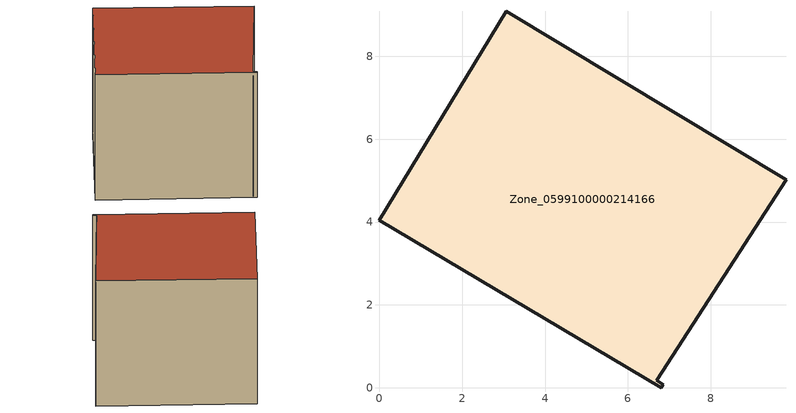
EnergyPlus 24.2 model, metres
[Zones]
Zone_0599100000214166
 floor ground (C_G): 9.82,5.02 6.7,0.18 6.85,0.07 6.81,0 0,4.05 3.06,9.09 z0
 wall outside (C_F): 9.82,5.02 3.06,9.09 0,4.05 6.81,0 6.85,0.07 6.7,0.18 9.82,5.02 z0:7.33
 roof outside (C_R): 6.7,0.18 9.82,5.02 3.06,9.09 0,4.05 6.81,0 6.85,0.07 z7.33
[BUILDING]
Pand.0599100000214166: North Axis=0; Terrain=City; Loads Convergence Tolerance Value=0.04; Temperature Convergence Tolerance Value=0.4; Solar Distribution=FullExterior; Maximum Number of Warmup Days=25; Minimum Number of Warmup Days=1
[Site:Location]
Rotterdam.The.Hague.AP_ZH_NLD Design_Conditions: Latitude=51.96; Longitude=4.45; Time Zone=1; Elevation=-4.5
[SITE:GROUNDTEMPERATURE:BUILDINGSURFACE]
18, 18, 18, 18, 18, 18, 18, 18, 18, 18, 18, 18
[MATERIAL] Thermal Absorptance=0.9; Solar Absorptance=0.7; Visible Absorptance=0.7
Name | Roughness | Thickness | Conductivity | Density | Specific Heat
G.TI.1946-1964 | MediumSmooth | 0.15 | 1 | 540 | 1210
F.TI.1946-1964 | Rough | 0.3 | 0.857143 | 1920 | 840
R.TI.1946-1964 | MediumRough | 0.2 | 0.277778 | 1500 | 1000
[CONSTRUCTION]
C_G: G.TI.1946-1964
C_F: F.TI.1946-1964
C_R: R.TI.1946-1964
[ZONE]
Zone_0599100000214166: Type=1; Multiplier=1; Ceiling Height=Autocalculate; Volume=Autocalculate; Floor Area=autocalculate; Part of Total Floor Area=Yes
[ZONEINFILTRATION:DESIGNFLOWRATE]
Infil_Zone_0599100000214166: Zone or ZoneList or Space or SpaceList=Zone_0599100000214166; Schedule=AlwaysOn; Design Flow Rate Calculation Method=Flow/Area; Flow Rate per Floor Area=0.003; Constant Term Coefficient=1; Temperature Term Coefficient=0; Velocity Term Coefficient=0; Velocity Squared Term Coefficient=0
[HVACTEMPLATE:ZONE:IDEALLOADSAIRSYSTEM]
Zone_0599100000214166: Maximum Heating Supply Air Temperature=50; Minimum Cooling Supply Air Temperature=13; Maximum Heating Supply Air Humidity Ratio=0.0156; Minimum Cooling Supply Air Humidity Ratio=0.0077; Heating Limit=NoLimit; Cooling Limit=NoLimit; Dehumidification Control Type=ConstantSensibleHeatRatio; Cooling Sensible Heat Ratio=0.7; Dehumidification Setpoint=60; Humidification Control Type=None; Humidification Setpoint=30; Outdoor Air Method=None; Outdoor Air Flow Rate per Person=0.00944; Outdoor Air Flow Rate per Zone Floor Area=0; Outdoor Air Flow Rate per Zone=0; Demand Controlled Ventilation Type=None; Outdoor Air Economizer Type=NoEconomizer; Heat Recovery Type=None; Sensible Heat Recovery Effectiveness=0.7; Latent Heat Recovery Effectiveness=0.65
[ZONECONTROL:THERMOSTAT]
ThermostatControl_Zone_0599100000214166: Zone or ZoneList=Zone_0599100000214166; Control Type Schedule=DualSetpointControlType; Control 1=Thermostat_Zone_0599100000214166; Temperature Difference Between Cutout And Setpoint=0
[THERMOSTATSETPOINT:DUALSETPOINT]
Thermostat_Zone_0599100000214166: Heating Setpoint Temperature Schedule=HeatingSetpoint_Zone_0599100000214166; Cooling Setpoint Temperature Schedule=CoolingSetpoint_Zone_0599100000214166
[SCHEDULE:COMPACT]
HeatingSetpoint_Zone_0599100000214166: Through: 12/31, For: AllDays, Until: 24:00, 21
CoolingSetpoint_Zone_0599100000214166: Through: 12/31, For: AllDays, Until: 24:00, 24
DualSetpointControlType: Through: 12/31, For: AllDays, Until: 24:00, 4
AlwaysOn: Through: 12/31, For: AllDays, Until: 24:00, 1
